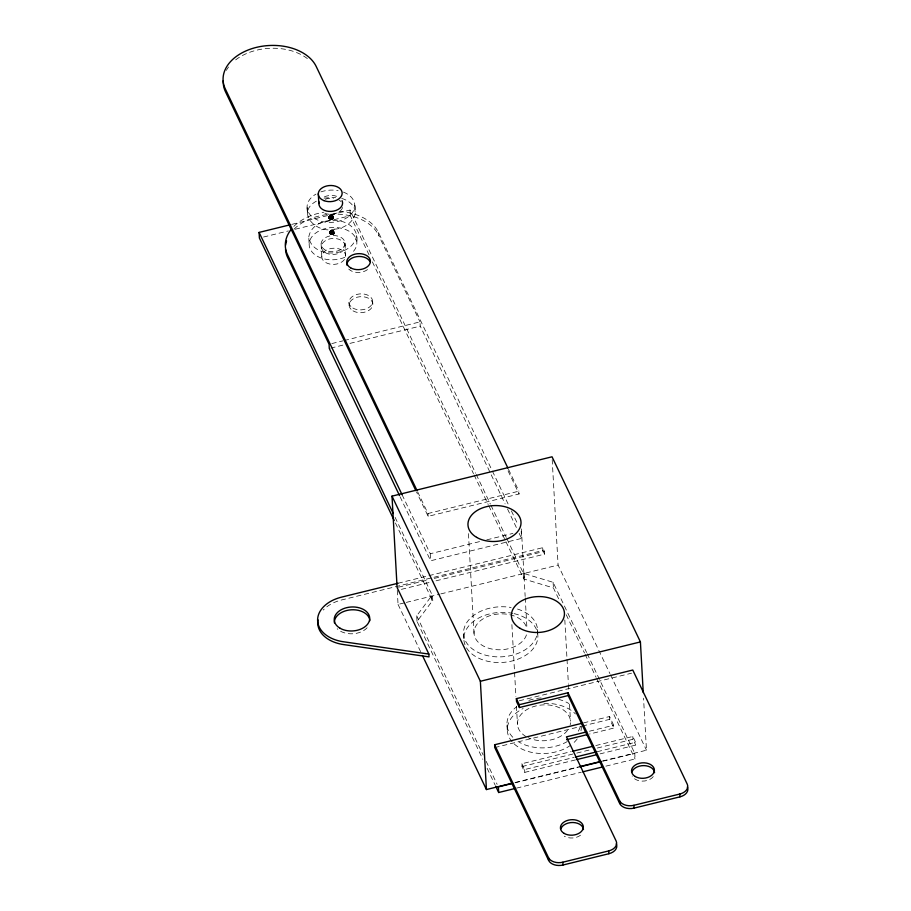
<?xml version="1.0" encoding="UTF-8"?>
<svg xmlns="http://www.w3.org/2000/svg" width="911" height="911" viewBox="0 0 911 911"><rect width="100%" height="100%" fill="white"/><g stroke="black" fill="none" stroke-linecap="round" stroke-linejoin="round"><path stroke-width="0.68" stroke-dasharray="4.55 3.42" d="M331.672 219.505L331.581 215.326M356.486 235.539C353.832 257.619 312.017 259.453 308.772 236.962C312.985 213.106 360.574 214.973 356.85 242.053M332.116 234.548L332.538 230.358M331.399 219.517L331.855 215.326M331.855 234.537L332.811 230.369M331.126 219.505L332.116 215.338M331.581 234.503L333.073 230.392M330.852 219.483L332.39 215.372M331.319 234.457L333.346 230.437M330.591 219.437L332.652 215.429M331.069 234.389L333.597 230.494M330.34 219.38L332.902 215.486M417.022 621.45L416.703 615.825L431.586 595.908L432.486 595.68L432.805 601.306L431.894 601.533L417.022 621.45L482.83 759.318M330.83 234.309L333.847 230.563M330.089 219.3L333.141 215.577M330.602 234.218L334.086 230.654M329.85 219.221L333.369 215.668M330.386 234.104L334.303 230.756M329.634 219.118L333.585 215.77M330.181 233.99L334.508 230.87M329.429 219.004L333.779 215.896M329.998 233.854L334.701 230.995M329.235 218.868L333.961 216.032M316.345 201.172C294.857 212.98 317.267 234.081 334.291 229.196M329.839 233.706L334.872 231.132M329.065 218.731L334.121 216.169M329.691 233.558L335.032 231.28M328.917 218.583L334.269 216.328M329.566 233.398L335.168 231.44M328.78 218.424L334.394 216.488M329.475 233.227L335.271 231.599M328.666 218.264L334.485 216.659M292.158 224.288L350.018 210.065L475.633 473.208M263.53 237.031L288.331 230.939M295.221 229.242L350.336 215.691L369.331 255.479M331.82 343.572L342.843 340.862M344.221 340.52L419.994 321.89L420.233 326.115L505.093 503.885M330.67 348.127L344.449 344.745M349.961 343.39L420.233 326.115M417.591 491.712L427.999 513.519L518.928 491.166L519.088 493.978L428.159 516.332L416.521 491.963M402.081 494.73L430.254 553.74L481.224 541.202M486.736 539.859L512.916 533.413M400.111 496.825L430.641 560.766L521.57 538.412L521.183 531.386M398.027 583.256L542.683 547.693L544.425 551.326L544.573 554.139L434.433 581.218M544.573 554.139L542.842 550.506L341.693 599.95A34.379 23.23 -3.2 0 0 323.268 610.04M398.483 587.208L428.774 579.76M434.285 578.405L544.425 551.326M401.398 589.349L433.067 581.56M506.88 538.674L523.426 573.326L553.102 582.3L586.616 652.504M397.264 590.362L398.05 604.426L404.951 602.729M406.329 602.387L439.444 594.245M440.822 593.904L558.09 565.071L609.903 673.605M488.808 505.787L523.734 578.952L553.421 587.925L559.513 600.691M519.27 700.787L631.551 673.183M583.552 722.901L609.55 716.513L613.718 725.247L613.877 728.06L589.565 734.038M494.775 747.578L580.979 726.386M582.345 726.056L609.71 719.326L613.877 728.06M589.406 731.226L613.718 725.247M575.467 759.911L524.793 772.369L522.014 766.55L521.855 763.737L571.163 751.609M595.817 745.551L632.792 736.464L635.571 742.283L635.73 745.096L600.121 753.852M522.014 766.55L575.422 753.408M576.8 753.078L591.865 749.377M597.343 748.022L632.951 739.277L635.73 745.096M521.855 763.737L524.634 769.556L573.941 757.44M597.217 751.712L635.571 742.283M515.398 782.424L578.861 766.823M602.319 761.061L646.468 750.208L643.553 698.179M514.897 782.822L578.269 767.244M603.071 761.14L634.762 753.351L635.069 758.977L604.767 766.424M516.583 788.106L581.343 772.186M324.065 198.12L335.669 197.254M329.395 233.045L335.362 231.77M328.586 218.082L334.565 216.841M329.338 232.874L335.43 231.952M328.518 217.911L334.61 217.012M334.314 229.196C346.408 228.638 359.105 218.207 354.778 204.986M329.304 232.692L335.476 232.134M328.484 217.729L334.644 217.194M329.304 232.499L335.487 232.316M328.461 217.547L334.644 217.387M329.326 232.316L335.487 232.499M328.472 217.353L334.633 217.57M329.361 232.134L335.453 232.692M328.507 217.171L334.588 217.752M329.429 231.952L335.396 232.874M328.564 216.989L334.519 217.934M329.52 231.77L335.316 233.057M328.643 216.807L334.428 218.116M329.634 231.599L335.225 233.227M328.746 216.636L334.314 218.287M341.693 198.416C347.888 200.181 354.425 204.679 355.142 211.591M329.771 231.44L335.1 233.398M328.86 216.465L334.178 218.446M329.919 231.28L334.952 233.558M329.008 216.306L334.018 218.606M330.089 231.132L334.792 233.717M329.178 216.146L333.847 218.754M330.283 230.995L334.61 233.854M329.361 216.009L333.654 218.891M330.488 230.859L334.405 233.99M329.566 215.873L333.449 219.016M330.716 230.745L334.189 234.104M329.782 215.759L333.221 219.13M330.955 230.654L333.961 234.218M330.01 215.656L332.982 219.232M331.194 230.563L333.722 234.309M330.249 215.554L332.731 219.312M331.456 230.494L333.472 234.389M330.499 215.486L332.481 219.392M610.507 674.88L646.468 750.208M508.52 469.359L518.928 491.166M508.065 470.896L519.088 493.978M587.231 653.779L634.762 753.351M566.221 614.731L584.498 653.028M585.113 654.303L596.079 677.283M596.682 678.558L635.069 758.977M339.131 211.432A47.759 32.261 -3.2 0 1 378.486 232.464L491.781 469.803M492.395 471.089L508.93 505.73M511.378 510.855L518.12 524.975M378.486 232.464L378.646 235.277L419.994 321.89M507.529 508.998L516.685 528.186M519.133 533.299L521.57 538.412M476.248 474.494L490.334 504.011M490.949 505.298L506.265 537.388M372.394 261.901L473.492 473.697M474.107 474.984L488.194 504.5M395.112 517.38L432.486 595.68M395.431 523.005L432.805 601.306M416.703 615.825L483.126 754.968M486.178 761.357L497.144 784.337M487.1 768.258L495.026 784.849M398.05 604.426L420.609 651.661M331.718 230.437L333.21 234.457M330.761 215.417L332.208 219.449M331.991 230.392L332.936 234.503M331.035 215.372L331.946 219.483M332.264 230.369L332.663 234.537M331.308 215.338L331.558 217.49M308.818 238.386L309.159 244.228M632.792 736.464L632.951 739.277M609.55 716.513L609.71 719.326M564.82 619.924L566.938 657.89M567.018 659.291L568.35 683.204M568.43 684.605L568.828 691.643M569.534 704.294L570.48 721.17M552.191 459.611L558.09 565.071M553.102 582.3L553.421 587.925M542.683 547.693L542.842 550.506M537.536 629.535L537.843 635.161M524.337 573.11L524.645 578.724M521.388 528.938L525.157 596.432M525.237 597.844L526.968 628.772M523.426 573.326L523.734 578.952M524.634 769.556L524.793 772.369M511.891 624.604L514.487 671.008M514.567 672.42L515.899 696.323M516.457 706.162L517.471 724.45M506.994 725.088L507.302 730.713M468.459 533.618L474.039 633.452M463.551 634.102L463.87 639.727M427.999 513.519L428.159 516.332M430.254 553.74L430.641 560.766M431.586 595.908L431.894 601.533M372.645 301.142L372.793 303.955M350.018 210.065L350.336 215.691M348.993 302.6L349.152 305.413M344.95 243.339A11.934 8.062 -3.2 0 1 326.969 250.776A11.934 8.062 -3.2 0 1 327.14 236.792A11.934 8.062 -3.2 0 1 344.95 243.339L345.656 256.002A11.934 8.062 -3.2 0 1 327.675 263.438A11.934 8.062 -3.2 0 1 327.846 249.443A11.934 8.062 -3.2 0 1 345.656 256.002M344.848 242.907L344.996 245.719M321.093 243.932L321.799 256.595M307.178 208.471L307.474 214.233L307.087 206.49M332.39 232.385L332.39 234.548M342.616 207.514A11.934 8.062 -3.2 0 1 334.61 213.8A11.934 8.062 -3.2 0 1 322.893 212.445M325.273 199.304A11.934 8.062 -3.2 0 1 333.483 198.268M338.96 200.021A11.934 8.062 -3.2 0 1 340.976 201.57M343.458 192.119A23.88 16.136 -3.2 0 1 349.687 215.634A23.88 16.136 -3.2 0 1 314.17 218.23A23.88 16.136 -3.2 0 1 315.946 194.123M320.923 191.879A23.88 16.136 -3.2 0 1 338.129 190.627M344.779 257.335A23.88 16.136 -3.2 0 1 309.319 246.209A23.88 16.136 -3.2 0 1 339.735 227.944A23.88 16.136 -3.2 0 1 351.487 253.304M580.148 727.058A37.055 25.041 -3.2 0 1 576.868 733.309M567.325 741.543A37.055 25.041 -3.2 0 1 519.042 742.089M512.802 737.272A37.055 25.041 -3.2 0 1 516.605 706.765M528.87 700.388A37.055 25.041 -3.2 0 1 542.25 697.826M558.489 699.306A37.055 25.041 -3.2 0 1 568.908 703.531M536.716 636.072A37.055 25.041 -3.2 0 1 491.735 656.421A37.055 25.041 -3.2 0 1 464.804 626.335A37.055 25.041 -3.2 0 1 511.128 607.489M517.55 609.049A37.055 25.041 -3.2 0 1 537.342 633.475M514.077 613.638A37.055 25.041 -3.2 0 1 524.565 655.977A37.055 25.041 -3.2 0 1 464.451 643.12A37.055 25.041 -3.2 0 1 512.768 613.354M577.187 738.935A37.055 25.041 -3.2 0 1 571.664 744.481M570.719 745.187A37.055 25.041 -3.2 0 1 513.121 742.898M512.119 741.816A37.055 25.041 -3.2 0 1 523.165 708.496M543.947 703.383A37.055 25.041 -3.2 0 1 575.467 713.962M581.275 726.147A37.055 25.041 -3.2 0 1 580.466 732.683M526.456 634.865A26.556 17.935 -3.2 0 1 484.914 646.799A26.556 17.935 -3.2 0 1 487.214 616.701A26.556 17.935 -3.2 0 1 526.911 629.023M567.542 730.337A26.556 17.935 -3.2 0 1 528.255 737.739M526.114 736.623A26.556 17.935 -3.2 0 1 535.11 706.15A26.556 17.935 -3.2 0 1 570.206 724.7M367.122 627.759A17.764 12.002 -3.2 0 1 337.184 628.727M293.854 226.383A47.759 32.261 -3.2 0 1 323.917 212.217M294.014 229.196A47.759 32.261 -3.2 0 1 340.304 214.301A47.759 32.261 -3.2 0 1 378.646 235.277M367.475 269.599A11.843 8.005 -3.2 0 1 348.765 269.087M226.361 70.375A47.759 32.261 -3.2 0 1 228.547 67.004M235.664 59.875A47.759 32.261 -3.2 0 1 307.394 58.623M324.384 196.878A11.843 8.005 -3.2 0 1 338.744 197.266M653.278 776.616A11.456 7.743 -3.2 0 1 642.141 781.114A11.456 7.743 -3.2 0 1 632.2 776.047M580.501 835.216A11.456 7.743 -3.2 0 1 564.319 836.218M352.853 308.032A11.843 8.005 -3.2 0 0 372.383 303.226A11.843 8.005 -3.2 0 0 357.226 294.344A11.843 8.005 -3.2 0 0 352.853 308.032M353.001 310.845A11.843 8.005 -3.2 0 0 372.531 306.039A11.843 8.005 -3.2 0 0 357.385 297.157A11.843 8.005 -3.2 0 0 353.001 310.845M325.204 252.609A11.843 8.005 -3.2 0 0 344.734 247.815A11.843 8.005 -3.2 0 0 329.588 238.933A11.843 8.005 -3.2 0 0 325.204 252.609"/><path stroke-width="1.37" d="M394.201 520.443L259.396 238.044L259.088 232.419L290.78 224.63M318.041 619.879A34.379 23.23 -3.2 0 0 343.538 644.567L429.024 656.888L428.865 654.075L397.105 587.549L392.003 496.142L552.043 456.798L640.41 641.925L643.246 692.554M398.027 583.256L341.545 597.138A34.379 23.23 -3.2 0 0 317.62 620.664A34.379 23.23 -3.2 0 0 343.379 641.754L428.865 654.075M392.003 496.142L480.37 681.269L640.41 641.925M516.378 698.657L632.769 670.04L687.201 784.075A11.456 7.743 -3.2 0 1 679.765 794.039L633.931 805.301A11.456 7.743 -3.2 0 1 619.548 800.712L568.009 692.736L519.27 704.715L516.378 698.657L516.526 701.47L519.429 707.528L568.168 695.548L619.708 803.525A11.456 7.743 -3.2 0 0 634.09 808.114L679.925 796.852A11.456 7.743 -3.2 0 0 687.361 786.888M616.28 843.78A11.456 7.743 -3.2 0 1 608.844 853.732L563.021 865.006A11.456 7.743 -3.2 0 1 548.627 860.405L494.775 747.578L494.616 744.765L582.186 723.243M586.707 731.886L566.437 736.874L616.121 840.967A11.456 7.743 -3.2 0 1 608.685 850.92L562.861 862.193A11.456 7.743 -3.2 0 1 548.468 857.593L494.616 744.765M566.596 739.686L586.855 734.699M572.529 751.279L593.072 746.223M575.308 757.098L595.851 752.053M576.834 759.569L597.377 754.524M422.431 655.487L486.428 789.552L512.642 783.107M580.239 766.481L600.941 761.402M512.141 783.494L498.363 786.888L498.681 792.513L515.205 788.448M579.647 766.903L600.315 761.824M582.721 771.845L602.012 767.108M507.905 468.083L316.242 66.56A47.759 32.261 -3.2 0 0 256.298 47.406A47.759 32.261 -3.2 0 0 225.313 88.914L416.976 490.437M415.906 490.676L225.472 91.726A47.759 32.261 -3.2 0 1 223.263 80.692M402.081 494.73L287.557 254.818A47.759 32.261 -3.2 0 1 290.632 230.096M399.508 495.55L329.292 348.469L329.065 344.244L287.717 257.631A47.759 32.261 -3.2 0 1 285.519 249.398M259.088 232.419L393.279 513.531M495.63 786.125L498.681 792.513M679.765 794.039L679.925 796.852M633.931 805.301L634.09 808.114M619.548 800.712L619.708 803.525M608.685 850.92L608.844 853.732M568.009 692.736L568.168 695.548M562.861 862.193L563.021 865.006M548.468 857.593L548.627 860.405M519.27 704.715L519.429 707.528M480.37 681.269L486.428 789.552M318.303 193.701L318.85 203.552M334.394 622.885A17.764 12.002 -3.2 0 1 351.293 609.812A17.764 12.002 -3.2 0 1 369.855 620.698M285.633 245.173A47.759 32.261 -3.2 0 1 286.566 240.971M346.909 265.192A11.843 8.005 -3.2 0 1 356.645 256.651A11.843 8.005 -3.2 0 1 370.003 261.696M342.046 200.648A11.843 8.005 -3.2 0 1 331.319 211.409A11.843 8.005 -3.2 0 1 319.214 202.06M631.927 772.05A11.456 7.743 -3.2 0 1 644.077 765.616A11.456 7.743 -3.2 0 1 654.553 772.665M560.846 828.942A11.456 7.743 -3.2 0 1 572.996 822.508A11.456 7.743 -3.2 0 1 583.473 829.545M323.963 200.636A11.934 8.062 -3.2 0 0 342.149 193.451A11.934 8.062 -3.2 0 0 324.567 186.641A11.934 8.062 -3.2 0 0 323.963 200.636M476.624 537.353A26.556 17.935 -3.2 0 0 520.409 526.592A26.556 17.935 -3.2 0 0 486.44 506.675A26.556 17.935 -3.2 0 0 476.624 537.353M520.056 628.339A26.556 17.935 -3.2 0 0 563.841 617.578A26.556 17.935 -3.2 0 0 529.872 597.673A26.556 17.935 -3.2 0 0 520.056 628.339M340.008 628.214A17.764 12.002 -3.2 0 0 369.308 621.017A17.764 12.002 -3.2 0 0 346.579 607.694A17.764 12.002 -3.2 0 0 340.008 628.214M564.16 833.406A11.456 7.743 -3.2 0 0 583.063 828.759A11.456 7.743 -3.2 0 0 568.396 820.162A11.456 7.743 -3.2 0 0 564.16 833.406M350.598 267.811A11.843 8.005 -3.2 0 0 370.128 263.017A11.843 8.005 -3.2 0 0 354.983 254.135A11.843 8.005 -3.2 0 0 350.598 267.811M635.24 776.514A11.456 7.743 -3.2 0 0 654.144 771.868A11.456 7.743 -3.2 0 0 639.476 763.281A11.456 7.743 -3.2 0 0 635.24 776.514"/></g></svg>
